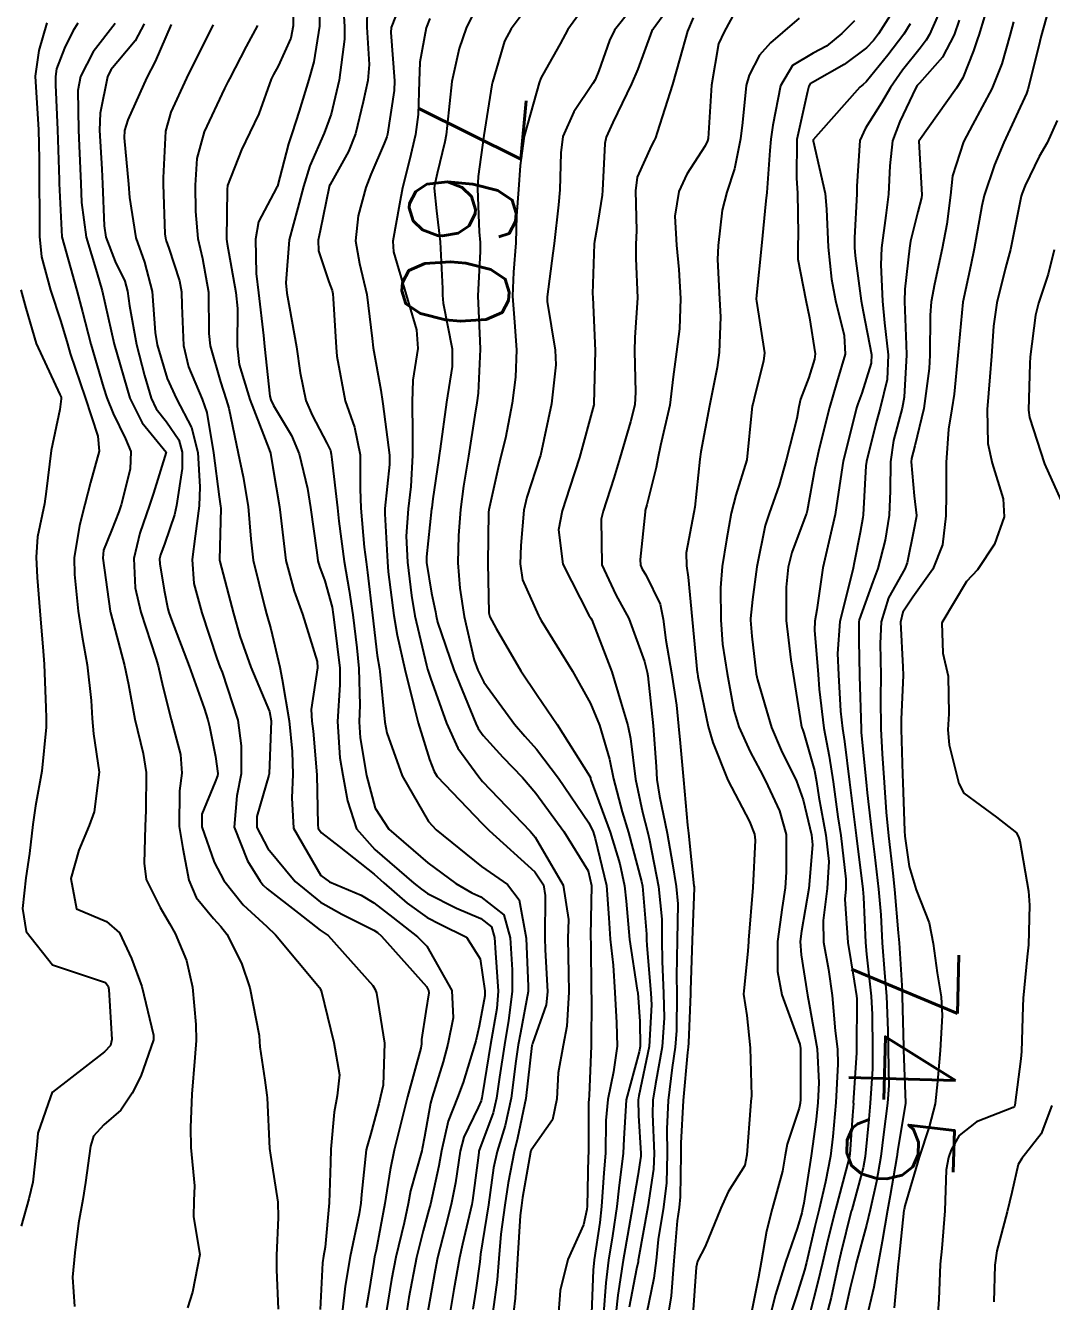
# Model space of a CAD drawing. Header units: metres. Extents: x 318500 to 325275, y 7408834 to 7428799.
# Drawn here: x 323668.31 to 323706.69, y 7420308.14 to 7420355.88 of the extents above; entities that cross this region are included whole.
import ezdxf
from ezdxf.enums import TextEntityAlignment as Align

# ---------------------------------------------------------------- set-up
doc = ezdxf.new("R2010")
doc.units = ezdxf.units.M
doc.header["$MEASUREMENT"] = 0
for name, color, linetype in [('Cotas', 45, 'Continuous'), ('Curvas de Nivel 1m', 11, 'Continuous'), ('Curvas de Nivel 5m', 15, 'Continuous'), ('Vias Primárias', 230, 'Continuous')]:
    doc.layers.add(name, color=color, linetype=linetype)
doc.styles.add('Style-STANDARD', font='STANDARD.shx')

msp = doc.modelspace()

# ---------------------------------------------------------------- linework, layer by layer
at = {"layer": 'Curvas de Nivel 1m', "flags": 128}
for points, elevation in [([(323678.303, 7420357.362), (323678.316, 7420355.862), (323678.233, 7420355.403), (323677.757, 7420354.362), (323677.579, 7420354.046), (323677.5, 7420353.872), (323677.038, 7420352.576), (323676.701, 7420351.88), (323676.384, 7420351.22), (323675.869, 7420349.888), (323675.847, 7420349.739), (323675.831, 7420347.888), (323675.847, 7420347.709), (323676.18, 7420345.885), (323676.238, 7420345.287), (323676.224, 7420343.884), (323676.303, 7420343.189), (323676.7, 7420341.879), (323677.424, 7420340.019), (323677.472, 7420339.871), (323677.562, 7420339.342), (323677.803, 7420337.866), (323677.842, 7420337.559), (323678.04, 7420335.862), (323678.355, 7420334.714), (323678.666, 7420333.852), (323679.221, 7420332.087), (323679.232, 7420331.843), (323678.992, 7420330.291), (323679.013, 7420329.846), (323679.062, 7420329.481), (323679.208, 7420327.843), (323679.243, 7420325.982), (323679.26, 7420325.841), (323679.377, 7420325.671), (323680.043, 7420325.157), (323681.355, 7420324.121), (323681.715, 7420323.806), (323682.59, 7420323.045), (323683.337, 7420322.508), (323683.82, 7420322.26), (323684.798, 7420321.765), (323685.318, 7420320.959), (323685.491, 7420319.757), (323685.485, 7420319.569), (323685.28, 7420318.445), (323685.147, 7420317.886), (323685.112, 7420317.762), (323684.683, 7420316.338), (323684.463, 7420315.768), (323684.12, 7420314.888), (323683.866, 7420313.774), (323683.77, 7420313.216), (323683.453, 7420311.777), (323683.399, 7420311.567), (323683.18, 7420310.786), (323682.934, 7420309.784), (323682.65, 7420308.285), (323682.576, 7420307.788)], 766), ([(323680.141, 7420357.499), (323680.234, 7420355.833), (323680.24, 7420355.366), (323680.043, 7420353.836), (323679.737, 7420352.56), (323679.476, 7420351.844), (323678.94, 7420350.623), (323678.707, 7420349.855), (323678.495, 7420349.05), (323678.175, 7420347.862), (323678.041, 7420346.252), (323678.083, 7420345.864), (323678.188, 7420345.316), (323678.444, 7420343.858), (323678.576, 7420342.885), (323678.798, 7420341.852), (323679.034, 7420341.298), (323679.574, 7420340.25), (323679.711, 7420339.978), (323679.74, 7420339.837), (323679.76, 7420339.644), (323679.974, 7420337.833), (323680.029, 7420337.336), (323680.227, 7420335.829), (323680.418, 7420334.745), (323680.553, 7420333.824), (323680.703, 7420332.59), (323680.78, 7420331.82), (323680.811, 7420330.448), (323680.793, 7420329.82), (323680.83, 7420329.225), (323681.063, 7420327.815), (323681.392, 7420326.596), (323681.897, 7420325.805), (323683.361, 7420324.546), (323684.399, 7420323.774), (323685.009, 7420323.426), (323685.345, 7420323.275), (323686.203, 7420322.611), (323686.443, 7420321.743), (323686.511, 7420320.543), (323686.517, 7420319.742), (323686.379, 7420318.648), (323686.222, 7420317.746), (323686.037, 7420316.527), (323685.929, 7420315.75), (323685.795, 7420315.198), (323685.27, 7420313.759), (323685.261, 7420313.718), (323685.213, 7420313.324), (323685.032, 7420311.922), (323685.005, 7420311.762), (323684.656, 7420310.284), (323684.544, 7420309.766), (323684.333, 7420308.588), (323684.189, 7420307.77)], 764), ([(323682.491, 7420357.111), (323681.983, 7420355.808), (323681.967, 7420355.619), (323682.11, 7420353.806), (323682.102, 7420353.451), (323681.847, 7420351.809), (323681.822, 7420351.716), (323681.725, 7420351.46), (323681.228, 7420350.297), (323681.042, 7420349.82), (323680.749, 7420348.759), (323680.656, 7420347.825), (323680.806, 7420346.967), (323681.081, 7420345.819), (323681.27, 7420344.171), (323681.309, 7420343.815), (323681.596, 7420342.232), (323681.661, 7420341.809), (323681.674, 7420341.724), (323681.921, 7420339.806), (323681.92, 7420339.451), (323681.75, 7420337.808), (323681.743, 7420337.602), (323681.845, 7420335.807), (323681.877, 7420335.435), (323682.083, 7420333.804), (323682.208, 7420333.074), (323682.494, 7420331.8), (323682.846, 7420330.389), (323683, 7420329.794), (323683.416, 7420328.422), (323683.591, 7420327.966), (323683.71, 7420327.786), (323685.384, 7420326.016), (323685.65, 7420325.756), (323687.357, 7420324.209), (323687.678, 7420323.727), (323687.75, 7420323.322), (323687.729, 7420321.726), (323687.743, 7420321.307), (323687.836, 7420319.725), (323687.785, 7420319.233), (323687.271, 7420317.789), (323687.255, 7420317.745), (323687.25, 7420317.71), (323687.021, 7420315.733), (323686.717, 7420314.249), (323686.588, 7420313.739), (323686.365, 7420312.581), (323686.239, 7420311.744), (323686.092, 7420310.659), (323686.009, 7420309.747), (323685.953, 7420308.953), (323685.793, 7420307.75)], 762), ([(323692.601, 7420356.865), (323691.781, 7420355.743), (323691.749, 7420355.712), (323691.731, 7420355.681), (323691.208, 7420354.238), (323690.982, 7420353.692), (323690.278, 7420352.245), (323690.03, 7420351.705), (323689.974, 7420351.458), (323689.893, 7420349.707), (323689.877, 7420349.528), (323689.679, 7420348.281), (323689.591, 7420347.791), (323689.583, 7420347.711), (323689.523, 7420345.839), (323689.524, 7420345.711), (323689.62, 7420343.71), (323689.573, 7420341.727), (323689.576, 7420341.71), (323689.567, 7420341.687), (323689.032, 7420339.715), (323688.665, 7420338.607), (323688.384, 7420337.722), (323688.244, 7420337.008), (323688.407, 7420335.721), (323689.382, 7420333.82), (323689.453, 7420333.71), (323689.489, 7420333.636), (323690.237, 7420331.698), (323690.573, 7420330.563), (323690.837, 7420329.689), (323690.94, 7420329.202), (323691.122, 7420327.684), (323691.391, 7420326.443), (323691.59, 7420325.677), (323691.653, 7420325.398), (323691.984, 7420323.67), (323692.112, 7420322.442), (323692.111, 7420321.668), (323692.118, 7420320.868), (323692.178, 7420319.667), (323692.199, 7420318.754), (323692.123, 7420317.667), (323691.869, 7420316.283), (323691.772, 7420315.672), (323691.764, 7420315.151), (323691.818, 7420313.671), (323691.796, 7420313.087), (323691.59, 7420311.674), (323691.239, 7420309.747), (323691.23, 7420309.679), (323691.223, 7420309.625), (323691.165, 7420309.359), (323690.894, 7420307.932)], 756), ([(323702.634, 7420356.701), (323702.125, 7420355.545), (323701.996, 7420355.327), (323701.772, 7420355.034), (323701.114, 7420354.202), (323700.666, 7420353.561), (323700.324, 7420352.985), (323699.735, 7420352.031), (323699.516, 7420351.573), (323699.407, 7420349.872), (323699.402, 7420349.574), (323699.314, 7420347.937), (323699.317, 7420347.575), (323699.348, 7420347.256), (323699.571, 7420345.571), (323699.644, 7420345.177), (323699.951, 7420343.567), (323699.94, 7420343.242), (323699.598, 7420342.125), (323699.445, 7420341.719), (323699.399, 7420341.573), (323699.329, 7420341.316), (323698.899, 7420339.58), (323698.716, 7420338.419), (323698.591, 7420337.584), (323698.39, 7420336.724), (323698.128, 7420335.591), (323697.911, 7420334.01), (323697.84, 7420333.595), (323697.825, 7420333.255), (323697.959, 7420331.593), (323697.999, 7420331.044), (323698.172, 7420329.589), (323698.368, 7420328.535), (323698.514, 7420327.583), (323698.697, 7420326.273), (323698.802, 7420325.579), (323698.996, 7420323.935), (323698.99, 7420323.575), (323698.958, 7420323.188), (323699.063, 7420321.574), (323699.308, 7420320.125), (323699.395, 7420319.569), (323699.402, 7420319.466), (323699.396, 7420317.569), (323699.391, 7420317.447), (323699.274, 7420315.57), (323699.275, 7420315.544), (323699.243, 7420315.099), (323699.141, 7420313.651), (323699.135, 7420313.571), (323699.109, 7420313.462), (323698.61, 7420311.579), (323698.321, 7420310.445), (323698.126, 7420309.586), (323697.94, 7420308.806), (323697.616, 7420307.593)], 749), ([(323704.389, 7420356.923), (323703.97, 7420355.517), (323703.92, 7420355.376), (323703.771, 7420354.929), (323703.365, 7420353.916), (323703.137, 7420353.529), (323701.73, 7420351.55), (323701.834, 7420349.548), (323701.82, 7420349.426), (323701.69, 7420348.908), (323701.419, 7420347.807), (323701.37, 7420347.553), (323701.195, 7420346.014), (323701.183, 7420345.555), (323701.252, 7420343.927), (323701.261, 7420343.554), (323701.174, 7420341.976), (323701.097, 7420341.555), (323700.783, 7420340.353), (323700.661, 7420339.559), (323700.647, 7420338.466), (323700.609, 7420337.559), (323700.464, 7420336.622), (323700.193, 7420335.563), (323700.007, 7420335.063), (323699.491, 7420333.639), (323699.477, 7420333.57), (323699.479, 7420332.862), (323699.5, 7420331.57), (323699.5, 7420331.529), (323699.565, 7420329.569), (323699.572, 7420329.426), (323699.758, 7420327.567), (323699.798, 7420327.172), (323699.982, 7420325.564), (323700.067, 7420324.866), (323700.215, 7420323.561), (323700.3, 7420322.6), (323700.356, 7420321.56), (323700.44, 7420320.431), (323700.514, 7420319.558), (323700.561, 7420318.283), (323700.574, 7420317.557), (323700.597, 7420316.216), (323700.557, 7420315.557), (323700.404, 7420314.386), (323700.304, 7420313.559), (323700.142, 7420312.629), (323699.904, 7420311.563), (323699.767, 7420310.989), (323699.386, 7420309.568), (323699.342, 7420309.394), (323699.156, 7420308.651), (323698.958, 7420307.758)], 747), ([(323681.086, 7420356.526), (323681.07, 7420355.821), (323681.161, 7420354.417), (323681.11, 7420353.82), (323680.94, 7420353.02), (323680.649, 7420351.826), (323680.391, 7420351.159), (323679.701, 7420349.927), (323679.671, 7420349.87), (323679.663, 7420349.841), (323679.331, 7420348.19), (323679.257, 7420347.846), (323679.262, 7420347.442), (323679.654, 7420346.285), (323679.773, 7420345.959), (323679.801, 7420345.838), (323679.821, 7420345.664), (323679.922, 7420343.835), (323679.949, 7420343.501), (323680.263, 7420341.83), (323680.609, 7420340.853), (323680.821, 7420339.821), (323680.823, 7420338.548), (323680.852, 7420337.82), (323680.975, 7420336.361), (323681.045, 7420335.817), (323681.101, 7420335.412), (323681.285, 7420333.813), (323681.467, 7420332.302), (323681.549, 7420331.809), (323681.563, 7420331.704), (323681.752, 7420329.807), (323681.824, 7420329.408), (323682.393, 7420327.8), (323683.385, 7420326.092), (323683.666, 7420325.786), (323685.36, 7420324.416), (323686.334, 7420323.745), (323686.775, 7420323.169), (323687.038, 7420321.734), (323687.113, 7420319.922), (323687.105, 7420319.733), (323686.82, 7420318.193), (323686.736, 7420317.738), (323686.654, 7420317.13), (323686.473, 7420315.742), (323686.25, 7420314.729), (323685.946, 7420313.749), (323685.817, 7420313.145), (323685.622, 7420311.754), (323685.328, 7420309.914), (323685.31, 7420309.758), (323685.299, 7420309.627), (323685.152, 7420308.561), (323685.046, 7420307.856)], 763), ([(323687.036, 7420356.496), (323686.473, 7420355.75), (323686.23, 7420355.296), (323685.77, 7420353.76), (323685.749, 7420353.656), (323685.455, 7420351.764), (323685.243, 7420350.23), (323685.211, 7420349.767), (323685.283, 7420348.159), (323685.32, 7420347.765), (323685.321, 7420347.419), (323685.233, 7420345.766), (323685.304, 7420344.085), (323685.321, 7420343.764), (323685.235, 7420342.126), (323685.191, 7420341.766), (323685.121, 7420341.303), (323684.875, 7420339.77), (323684.686, 7420338.64), (323684.583, 7420337.774), (323684.503, 7420336.798), (323684.482, 7420335.775), (323684.558, 7420334.831), (323684.716, 7420333.772), (323685.096, 7420332.135), (323685.223, 7420331.764), (323685.453, 7420331.312), (323686.6, 7420329.742), (323686.984, 7420329.295), (323687.421, 7420328.798), (323688.244, 7420327.722), (323689.385, 7420326.045), (323689.541, 7420325.708), (323689.619, 7420325.464), (323690.035, 7420323.7), (323690.126, 7420322.487), (323690.172, 7420321.697), (323690.285, 7420320.726), (323690.358, 7420319.694), (323690.417, 7420318.559), (323690.435, 7420317.693), (323690.303, 7420316.733), (323690.085, 7420315.692), (323690.016, 7420314.915), (323689.998, 7420313.692), (323689.945, 7420312.956), (323689.857, 7420311.693), (323689.79, 7420311.088), (323689.583, 7420309.696), (323689.546, 7420309.314), (323689.482, 7420307.697)], 759), ([(323689.091, 7420356.417), (323688.593, 7420355.722), (323688.309, 7420355.187), (323687.757, 7420354.218), (323687.584, 7420353.901), (323687.524, 7420353.733), (323687.432, 7420353.42), (323686.958, 7420351.742), (323686.815, 7420350.642), (323686.744, 7420349.744), (323686.674, 7420348.756), (323686.643, 7420347.745), (323686.56, 7420346.648), (323686.523, 7420345.747), (323686.599, 7420344.782), (323686.675, 7420343.744), (323686.634, 7420342.716), (323686.518, 7420341.746), (323686.264, 7420340.437), (323686.093, 7420339.752), (323685.985, 7420339.332), (323685.635, 7420337.759), (323685.626, 7420337.672), (323685.605, 7420335.759), (323685.641, 7420333.907), (323685.676, 7420333.757), (323685.919, 7420333.318), (323686.839, 7420331.739), (323687.446, 7420330.82), (323688.195, 7420329.722), (323689.411, 7420327.804), (323689.437, 7420327.737), (323689.445, 7420327.709), (323689.458, 7420327.661), (323690.175, 7420325.698), (323690.539, 7420324.516), (323690.717, 7420323.689), (323690.777, 7420323.121), (323690.906, 7420321.686), (323691.192, 7420319.791), (323691.207, 7420319.681), (323691.284, 7420318.615), (323691.303, 7420317.68), (323691.268, 7420317.482), (323690.773, 7420315.685), (323690.685, 7420314.228), (323690.667, 7420313.686), (323690.503, 7420312.384), (323690.422, 7420311.688), (323690.269, 7420310.6), (323690.12, 7420309.69), (323690.012, 7420308.837), (323689.931, 7420307.692)], 758), ([(323690.978, 7420356.506), (323690.344, 7420355.702), (323690.159, 7420355.32), (323689.757, 7420354.181), (323689.616, 7420353.847), (323689.534, 7420353.712), (323688.814, 7420352.644), (323688.411, 7420351.723), (323688.328, 7420351.117), (323688.301, 7420349.724), (323688.25, 7420349.166), (323688.077, 7420347.726), (323688.034, 7420347.358), (323687.818, 7420345.728), (323687.824, 7420345.552), (323688.125, 7420343.725), (323688.149, 7420343.188), (323687.978, 7420341.726), (323687.571, 7420339.784), (323687.552, 7420339.73), (323687.057, 7420338.227), (323686.954, 7420337.739), (323686.834, 7420336.427), (323686.811, 7420335.74), (323686.902, 7420335.137), (323687.491, 7420333.799), (323687.531, 7420333.73), (323687.598, 7420333.619), (323688.771, 7420331.717), (323689.442, 7420330.509), (323689.773, 7420329.705), (323690.15, 7420328.431), (323690.302, 7420327.697), (323690.628, 7420326.455), (323690.865, 7420325.688), (323691.353, 7420323.85), (323691.382, 7420323.68), (323691.537, 7420321.882), (323691.541, 7420321.677), (323691.548, 7420321.456), (323691.704, 7420319.674), (323691.727, 7420319.24), (323691.639, 7420317.674), (323691.252, 7420315.834), (323691.224, 7420315.68), (323691.241, 7420315.101), (323691.327, 7420313.678), (323691.323, 7420313.574), (323691.207, 7420312.843), (323691.04, 7420311.834), (323691.014, 7420311.682), (323690.745, 7420310.114), (323690.669, 7420309.685), (323690.462, 7420308.375), (323690.393, 7420307.687)], 757), ([(323694.914, 7420356.518), (323694.437, 7420355.643), (323694.23, 7420355.188), (323693.971, 7420353.648), (323693.952, 7420353.444), (323693.839, 7420351.649), (323693.818, 7420351.56), (323693.726, 7420351.379), (323693.048, 7420350.321), (323692.744, 7420349.664), (323692.603, 7420348.749), (323692.657, 7420347.665), (323692.748, 7420346.75), (323692.805, 7420345.663), (323692.766, 7420344.53), (323692.655, 7420343.664), (323692.54, 7420342.732), (323692.407, 7420341.668), (323692.066, 7420340.164), (323691.958, 7420339.674), (323691.896, 7420339.344), (323691.544, 7420337.947), (323691.492, 7420337.729), (323691.481, 7420337.681), (323691.3, 7420335.897), (323691.311, 7420335.683), (323691.37, 7420335.543), (323691.506, 7420335.326), (323692.046, 7420334.222), (323692.157, 7420333.67), (323692.262, 7420332.884), (323692.475, 7420331.665), (323692.658, 7420330.446), (323692.736, 7420329.66), (323692.796, 7420329.032), (323692.918, 7420327.657), (323693.076, 7420325.964), (323693.108, 7420325.654), (323693.313, 7420323.689), (323693.317, 7420323.65), (323693.32, 7420323.621), (323693.249, 7420321.651), (323693.184, 7420319.77), (323693.177, 7420319.652), (323693.112, 7420317.813), (323693.099, 7420317.653), (323693.072, 7420317.457), (323692.907, 7420315.655), (323692.825, 7420314.057), (323692.823, 7420313.656), (323692.796, 7420312.056), (323692.755, 7420311.657), (323692.682, 7420311.154), (323692.564, 7420309.659), (323692.462, 7420308.349), (323692.35, 7420307.662)], 754), ([(323700.828, 7420356.527), (323700.211, 7420355.566), (323700.027, 7420355.317), (323699.772, 7420355.038), (323698.932, 7420354.413), (323697.752, 7420353.75), (323697.663, 7420353.69), (323697.614, 7420353.602), (323697.556, 7420353.411), (323697.158, 7420351.609), (323697.148, 7420350.169), (323697.188, 7420349.608), (323697.212, 7420348.072), (323697.192, 7420347.607), (323697.196, 7420347.138), (323697.493, 7420345.602), (323697.64, 7420344.941), (323697.843, 7420343.597), (323697.821, 7420343.393), (323697.607, 7420342.709), (323697.302, 7420341.897), (323697.232, 7420341.605), (323697.157, 7420341.178), (323696.767, 7420339.612), (323696.497, 7420338.674), (323696.122, 7420337.621), (323695.979, 7420337.177), (323695.664, 7420335.628), (323695.498, 7420334.398), (323695.424, 7420333.697), (323695.424, 7420333.631), (323695.481, 7420333.034), (323695.641, 7420331.627), (323695.687, 7420331.396), (323696.211, 7420329.618), (323696.576, 7420328.767), (323697.152, 7420327.604), (323697.4, 7420326.913), (323697.709, 7420325.595), (323697.747, 7420325.222), (323697.612, 7420323.596), (323697.334, 7420321.992), (323697.281, 7420321.601), (323697.323, 7420321.107), (323697.561, 7420319.596), (323697.622, 7420319.268), (323697.922, 7420317.59), (323697.988, 7420316.32), (323697.952, 7420315.589), (323697.888, 7420314.943), (323697.701, 7420313.593), (323697.428, 7420311.822), (323697.378, 7420311.597), (323697.343, 7420311.452), (323697.19, 7420310.909), (323696.846, 7420309.93), (323696.742, 7420309.604), (323696.362, 7420308.397), (323696.161, 7420307.61)], 751), ([(323669.1, 7420355.98), (323668.808, 7420354.94), (323668.667, 7420353.986), (323668.727, 7420352.973), (323668.798, 7420351.984), (323668.818, 7420350.878), (323668.823, 7420349.983), (323668.834, 7420348.832), (323668.833, 7420347.983), (323668.904, 7420347.223), (323669.247, 7420345.976), (323669.632, 7420344.803), (323669.876, 7420343.967), (323669.981, 7420343.6), (323670.533, 7420341.961), (323671.015, 7420340.516), (323671.06, 7420339.955), (323670.734, 7420338.777), (323670.532, 7420337.96), (323670.322, 7420337.168), (323670.129, 7420335.964), (323670.134, 7420335.334), (323670.271, 7420333.962), (323670.431, 7420333.001), (323670.61, 7420331.953), (323670.763, 7420330.628), (323670.802, 7420329.949), (323670.856, 7420329.38), (323671.061, 7420327.945), (323670.881, 7420326.454), (323670.692, 7420325.95), (323670.3, 7420325.022), (323670.003, 7420323.96), (323670.21, 7420322.828), (323671.334, 7420322.355), (323671.82, 7420321.935), (323672.272, 7420320.974), (323672.654, 7420319.926), (323673.096, 7420318.099), (323673.089, 7420317.922), (323672.62, 7420316.563), (323672.293, 7420315.93), (323671.873, 7420315.301), (323671.232, 7420314.743), (323670.852, 7420314.32), (323670.734, 7420313.947), (323670.557, 7420312.592), (323670.452, 7420311.951), (323670.294, 7420311.066), (323670.148, 7420309.955), (323670.06, 7420309.052), (323670.139, 7420307.955)], 773), ([(323670.26, 7420355.965), (323670.075, 7420355.668), (323669.766, 7420355.034), (323669.47, 7420354.259), (323669.425, 7420353.975), (323669.432, 7420353.66), (323669.508, 7420351.973), (323669.57, 7420350.104), (323669.572, 7420349.972), (323669.67, 7420347.97), (323670.231, 7420345.964), (323670.436, 7420345.164), (323670.755, 7420343.959), (323671.22, 7420342.33), (323671.348, 7420341.952), (323671.584, 7420341.359), (323672.049, 7420340.418), (323672.249, 7420339.94), (323672.222, 7420339.278), (323671.886, 7420337.945), (323671.803, 7420337.679), (323671.526, 7420336.986), (323671.225, 7420336.242), (323671.194, 7420335.953), (323671.477, 7420333.963), (323671.489, 7420333.91), (323672.01, 7420331.934), (323672.157, 7420331.225), (323672.394, 7420329.93), (323672.703, 7420328.642), (323672.817, 7420327.926), (323672.808, 7420326.506), (323672.785, 7420325.926), (323672.746, 7420324.539), (323672.822, 7420323.925), (323673.34, 7420322.876), (323673.698, 7420322.279), (323673.902, 7420321.911), (323674.327, 7420320.893), (323674.55, 7420319.901), (323674.68, 7420318.498), (323674.685, 7420317.899), (323674.636, 7420317.272), (323674.533, 7420315.901), (323674.484, 7420314.649), (323674.495, 7420313.901), (323674.631, 7420312.466), (323674.609, 7420311.899), (323674.585, 7420311.3), (323674.823, 7420309.895), (323674.555, 7420308.493), (323674.364, 7420307.902)], 772), ([(323671.659, 7420355.951), (323670.832, 7420354.891), (323670.362, 7420353.964), (323670.268, 7420353.442), (323670.285, 7420351.964), (323670.311, 7420351.374), (323670.374, 7420349.963), (323670.402, 7420349.25), (323670.582, 7420347.961), (323670.971, 7420346.642), (323671.179, 7420345.955), (323671.62, 7420343.95), (323672.214, 7420341.941), (323672.665, 7420341.018), (323673.57, 7420339.92), (323673.09, 7420338.383), (323672.949, 7420337.929), (323672.579, 7420336.879), (323672.362, 7420335.937), (323672.406, 7420334.844), (323672.617, 7420333.933), (323673.181, 7420332.207), (323673.268, 7420331.922), (323673.448, 7420331.153), (323673.76, 7420329.915), (323674.107, 7420328.6), (323674.155, 7420327.909), (323674.065, 7420327.245), (323674.057, 7420325.91), (323674.192, 7420325.083), (323674.415, 7420323.904), (323674.695, 7420323.252), (323675.336, 7420322.466), (323675.615, 7420322.168), (323675.835, 7420321.882), (323676.391, 7420320.797), (323676.696, 7420319.869), (323677.043, 7420318.094), (323677.063, 7420317.863), (323677.07, 7420317.665), (323677.256, 7420316.414), (323677.337, 7420315.859), (323677.349, 7420315.758), (323677.434, 7420313.858), (323677.466, 7420313.608), (323677.749, 7420311.854), (323677.756, 7420311.282), (323677.692, 7420309.855), (323677.69, 7420309.326), (323677.756, 7420307.854)], 771), ([(323673.751, 7420355.92), (323673.157, 7420354.531), (323672.845, 7420353.934), (323672.131, 7420352.342), (323672.01, 7420351.946), (323671.993, 7420351.679), (323672.161, 7420349.943), (323672.197, 7420349.437), (323672.432, 7420347.939), (323672.756, 7420347.028), (323673.048, 7420345.929), (323673.161, 7420344.393), (323673.237, 7420343.926), (323673.601, 7420342.665), (323673.952, 7420341.915), (323674.516, 7420340.843), (323674.754, 7420339.902), (323674.831, 7420338.621), (323674.804, 7420337.901), (323674.656, 7420336.77), (323674.542, 7420335.905), (323674.601, 7420335.003), (323674.898, 7420333.899), (323675.465, 7420332.201), (323675.578, 7420331.889), (323675.661, 7420331.684), (323676.245, 7420329.882), (323676.369, 7420328.932), (323676.369, 7420327.88), (323676.217, 7420327.058), (323676.109, 7420325.879), (323676.61, 7420324.623), (323677.083, 7420323.864), (323677.201, 7420323.714), (323677.347, 7420323.579), (323678.515, 7420322.671), (323679.332, 7420322.028), (323679.446, 7420321.954), (323679.63, 7420321.836), (323681.302, 7420319.958), (323681.393, 7420319.809), (323681.435, 7420319.671), (323681.73, 7420317.803), (323681.68, 7420316.23), (323681.592, 7420315.805), (323681.52, 7420315.531), (323681.229, 7420314.423), (323681.083, 7420313.951), (323681.056, 7420313.812), (323680.871, 7420312.138), (323680.847, 7420311.815), (323680.794, 7420311.424), (323680.448, 7420309.821), (323680.259, 7420308.718), (323680.166, 7420307.825)], 769), ([(323675.331, 7420355.897), (323674.804, 7420354.865), (323674.326, 7420353.911), (323673.737, 7420352.634), (323673.544, 7420351.923), (323673.452, 7420350.176), (323673.458, 7420349.924), (323673.514, 7420348.081), (323673.538, 7420347.922), (323673.57, 7420347.822), (323673.666, 7420347.546), (323674.063, 7420346.323), (323674.144, 7420345.913), (323674.155, 7420345.4), (323674.218, 7420343.911), (323674.406, 7420343.11), (323674.921, 7420341.9), (323675.089, 7420341.401), (323675.344, 7420339.893), (323675.545, 7420338.243), (323675.6, 7420337.889), (323675.608, 7420337.82), (323675.569, 7420335.889), (323675.578, 7420335.821), (323676.086, 7420333.884), (323676.325, 7420333.034), (323676.736, 7420331.877), (323677.435, 7420330.213), (323677.497, 7420329.869), (323677.419, 7420327.879), (323677.409, 7420327.827), (323676.965, 7420326.287), (323676.964, 7420325.866), (323677.368, 7420325.085), (323678.4, 7420323.85), (323679.342, 7420323.074), (323680.144, 7420322.633), (323681.332, 7420322.037), (323681.468, 7420321.945), (323681.622, 7420321.806), (323683.302, 7420319.924), (323683.387, 7420319.779), (323683.396, 7420319.681), (323683.288, 7420318.982), (323683.117, 7420317.938), (323683.117, 7420317.782), (323683.096, 7420317.611), (323682.598, 7420315.79), (323682.326, 7420314.701), (323682.102, 7420313.797), (323681.944, 7420313.064), (323681.743, 7420311.802), (323681.423, 7420310.056), (323681.366, 7420309.807), (323681.334, 7420309.641), (323681.15, 7420308.474), (323681.056, 7420307.896)], 768), ([(323676.981, 7420355.878), (323676.56, 7420355.091), (323675.934, 7420353.888), (323675.873, 7420353.764), (323675.746, 7420353.522), (323674.99, 7420351.901), (323674.717, 7420350.903), (323674.659, 7420349.906), (323674.668, 7420348.922), (323674.757, 7420347.904), (323674.922, 7420347.161), (323675.155, 7420345.897), (323675.166, 7420344.358), (323675.213, 7420343.896), (323675.6, 7420342.552), (323675.817, 7420341.888), (323675.915, 7420341.559), (323676.268, 7420339.883), (323676.448, 7420338.989), (323676.638, 7420337.879), (323676.736, 7420336.664), (323676.82, 7420335.877), (323677.265, 7420334.1), (323677.328, 7420333.872), (323677.481, 7420333.302), (323677.815, 7420331.865), (323677.902, 7420331.415), (323678.175, 7420329.859), (323678.277, 7420328.716), (323678.312, 7420327.856), (323678.267, 7420326.987), (323678.334, 7420325.85), (323679.354, 7420324.077), (323679.677, 7420323.835), (323680.865, 7420323.337), (323681.342, 7420323.055), (323682.042, 7420322.508), (323682.974, 7420321.785), (323683.325, 7420321.436), (323684.26, 7420319.77), (323684.308, 7420318.746), (323684.102, 7420317.772), (323683.936, 7420317.1), (323683.517, 7420315.777), (323683.462, 7420315.563), (323683.228, 7420314.293), (323683.147, 7420313.855), (323683.127, 7420313.781), (323682.711, 7420312.274), (323682.616, 7420311.789), (323682.468, 7420311.076), (323682.158, 7420309.795), (323681.993, 7420308.962), (323681.816, 7420307.8)], 767), ([(323683.435, 7420356.143), (323683.296, 7420355.795), (323683.054, 7420354.504), (323683.028, 7420353.797), (323682.993, 7420352.542), (323682.9, 7420351.798), (323682.672, 7420350.845), (323682.404, 7420349.803), (323682.298, 7420349.197), (323682.042, 7420347.806), (323682.067, 7420347.405), (323682.544, 7420345.801), (323682.934, 7420344.493), (323682.978, 7420343.796), (323682.797, 7420342.603), (323682.766, 7420341.798), (323682.786, 7420340.59), (323682.786, 7420339.798), (323682.715, 7420338.636), (323682.62, 7420337.799), (323682.551, 7420336.773), (323682.593, 7420335.799), (323682.747, 7420334.548), (323682.875, 7420333.796), (323683.309, 7420331.945), (323683.35, 7420331.791), (323683.455, 7420331.458), (323684.056, 7420329.781), (323684.483, 7420328.836), (323685.261, 7420327.762), (323685.408, 7420327.597), (323687.185, 7420325.733), (323687.377, 7420325.505), (323688.425, 7420323.719), (323688.62, 7420322.434), (323688.597, 7420321.717), (323688.613, 7420320.414), (323688.633, 7420319.717), (323688.562, 7420318.436), (323688.424, 7420317.718), (323688.235, 7420316.696), (323688.183, 7420315.716), (323688.023, 7420314.933), (323687.221, 7420313.805), (323687.199, 7420313.752), (323687.195, 7420313.73), (323686.902, 7420312.027), (323686.858, 7420311.735), (323686.813, 7420311.362), (323686.71, 7420309.737), (323686.626, 7420308.26), (323686.566, 7420307.739)], 761), ([(323697.242, 7420356.155), (323696.629, 7420355.617), (323696.172, 7420355.226), (323695.767, 7420354.764), (323695.374, 7420354.016), (323695.269, 7420353.635), (323695.125, 7420352.247), (323695.059, 7420351.637), (323694.833, 7420350.519), (323694.537, 7420349.642), (323694.368, 7420348.965), (323694.213, 7420347.645), (323694.189, 7420347.12), (323694.265, 7420345.644), (323694.302, 7420344.981), (323694.259, 7420343.644), (323694.176, 7420343.08), (323693.895, 7420341.647), (323693.573, 7420339.929), (323693.532, 7420339.651), (323693.339, 7420337.857), (323693.307, 7420337.653), (323693.023, 7420336.151), (323693.031, 7420335.657), (323693.092, 7420335.243), (323693.24, 7420333.654), (323693.437, 7420331.674), (323693.442, 7420331.65), (323693.458, 7420331.522), (323693.844, 7420329.646), (323694.019, 7420329.049), (323694.579, 7420327.638), (323695.387, 7420326.101), (323695.581, 7420325.627), (323695.605, 7420325.398), (323695.519, 7420323.627), (323695.354, 7420321.654), (323695.351, 7420321.63), (323695.351, 7420321.608), (323695.324, 7420321.247), (323695.173, 7420319.76), (323695.171, 7420319.631), (323695.288, 7420318.843), (323695.415, 7420317.628), (323695.463, 7420315.838), (323695.444, 7420315.627), (323695.423, 7420315.452), (323695.29, 7420313.629), (323695.214, 7420313.223), (323694.587, 7420312.242), (323694.321, 7420311.633), (323693.726, 7420310.193), (323693.447, 7420309.646), (323693.389, 7420309.424), (323693.276, 7420307.648)], 753), ([(323699.318, 7420356.046), (323698.846, 7420355.584), (323698.265, 7420355.1), (323697.769, 7420354.845), (323696.993, 7420354.38), (323696.554, 7420353.618), (323696.258, 7420352.145), (323696.184, 7420351.623), (323696.148, 7420351.199), (323696.035, 7420349.625), (323696.005, 7420349.315), (323695.835, 7420347.628), (323695.652, 7420345.786), (323695.638, 7420345.642), (323695.649, 7420345.558), (323695.95, 7420343.625), (323695.919, 7420343.322), (323695.597, 7420342.082), (323695.51, 7420341.712), (323695.494, 7420341.631), (323695.482, 7420341.524), (323695.289, 7420339.633), (323694.884, 7420338.303), (323694.707, 7420337.638), (323694.527, 7420336.638), (323694.371, 7420335.641), (323694.304, 7420334.84), (323694.315, 7420333.642), (323694.385, 7420332.732), (323694.549, 7420331.639), (323694.81, 7420330.266), (323694.994, 7420329.634), (323695.421, 7420328.704), (323695.791, 7420328.001), (323695.984, 7420327.621), (323696.512, 7420326.495), (323696.76, 7420325.609), (323696.766, 7420324.201), (323696.723, 7420323.609), (323696.612, 7420322.881), (323696.436, 7420321.613), (323696.437, 7420320.49), (323696.594, 7420319.611), (323697.273, 7420317.769), (323697.299, 7420317.6), (323697.292, 7420315.641), (323697.29, 7420315.599), (323697.286, 7420315.563), (323697.247, 7420315.371), (323696.805, 7420314.028), (323696.722, 7420313.607), (323696.623, 7420313.018), (323696.236, 7420311.61), (323696.023, 7420310.77), (323695.826, 7420309.613), (323695.724, 7420309.052), (323695.446, 7420307.617)], 752), ([(323703.234, 7420356.083), (323703.052, 7420355.531), (323702.616, 7420354.688), (323701.753, 7420353.726), (323701.667, 7420353.635), (323701.617, 7420353.551), (323701.011, 7420352.284), (323700.742, 7420351.56), (323700.645, 7420350.632), (323700.595, 7420349.561), (323700.486, 7420348.764), (323700.325, 7420347.563), (323700.301, 7420346.926), (323700.36, 7420345.563), (323700.443, 7420344.757), (323700.574, 7420343.56), (323700.535, 7420342.632), (323700.275, 7420341.563), (323700.123, 7420341.027), (323699.761, 7420339.568), (323699.736, 7420339.4), (323699.642, 7420337.569), (323699.632, 7420337.475), (323699.53, 7420336.905), (323699.309, 7420335.777), (323699.27, 7420335.574), (323699.191, 7420335.259), (323698.765, 7420333.581), (323698.676, 7420332.378), (323698.72, 7420331.581), (323698.79, 7420330.23), (323698.863, 7420329.579), (323698.938, 7420329.09), (323699.135, 7420327.574), (323699.38, 7420325.57), (323699.628, 7420323.567), (323699.653, 7420323.261), (323699.726, 7420321.566), (323699.761, 7420321.128), (323699.945, 7420319.564), (323699.979, 7420318.877), (323699.99, 7420317.563), (323699.986, 7420316.84), (323699.907, 7420315.563), (323699.848, 7420314.957), (323699.719, 7420313.565), (323699.647, 7420313.134), (323699.213, 7420311.57), (323699.199, 7420311.518), (323698.807, 7420309.944), (323698.722, 7420309.577), (323698.442, 7420308.289), (323698.263, 7420307.583)], 748), ([(323705.271, 7420356.014), (323705.134, 7420355.5), (323704.827, 7420354.442), (323704.453, 7420353.509), (323703.736, 7420352.167), (323703.401, 7420351.525), (323702.988, 7420350.253), (323702.905, 7420349.532), (323702.778, 7420348.44), (323702.594, 7420347.536), (323702.312, 7420346.195), (323702.189, 7420345.542), (323702.146, 7420345.039), (323702.14, 7420343.542), (323702.11, 7420343.045), (323701.908, 7420341.545), (323701.576, 7420340.147), (323701.451, 7420339.672), (323701.438, 7420339.551), (323701.551, 7420338.283), (323701.633, 7420337.549), (323701.626, 7420337.462), (323701.532, 7420337.011), (323701.289, 7420335.776), (323701.2, 7420335.553), (323700.591, 7420334.468), (323700.311, 7420333.562), (323700.281, 7420332.759), (323700.303, 7420331.562), (323700.295, 7420330.714), (323700.309, 7420329.561), (323700.355, 7420328.627), (323700.428, 7420327.56), (323700.507, 7420326.445), (323700.59, 7420325.558), (323700.746, 7420324.169), (323700.811, 7420323.555), (323700.957, 7420321.93), (323700.984, 7420321.553), (323701.096, 7420319.759), (323701.107, 7420319.552), (323701.147, 7420317.685), (323701.15, 7420317.551), (323701.23, 7420315.57), (323701.229, 7420315.55), (323700.943, 7420313.834), (323700.9, 7420313.553), (323700.651, 7420312.11), (323700.552, 7420311.556), (323700.355, 7420310.386), (323700.205, 7420309.56), (323700.042, 7420308.676), (323699.785, 7420307.564)], 746), ([(323706.894, 7420352.323), (323706.528, 7420351.482), (323706.231, 7420350.976), (323705.706, 7420349.889), (323705.59, 7420349.604), (323705.551, 7420349.492), (323705.245, 7420347.928), (323705.155, 7420347.498), (323704.972, 7420346.809), (323704.648, 7420345.505), (323704.521, 7420344.623), (323704.445, 7420343.508), (323704.38, 7420342.737), (323704.275, 7420341.51), (323704.302, 7420340.234), (323704.469, 7420339.507), (323704.885, 7420338.165), (323704.919, 7420337.499), (323704.555, 7420336.474), (323703.914, 7420335.514), (323703.506, 7420335.077), (323702.58, 7420333.534), (323702.617, 7420332.389), (323702.826, 7420331.53), (323702.843, 7420330.125), (323702.809, 7420329.529), (323702.857, 7420328.961), (323703.22, 7420327.523), (323703.405, 7420327.161), (323704.628, 7420326.265), (323705.383, 7420325.678), (323705.471, 7420325.489), (323705.5, 7420325.368), (323705.821, 7420323.485), (323705.866, 7420322.971), (323705.829, 7420321.485), (323705.773, 7420321.036), (323705.624, 7420319.487), (323705.613, 7420319.171), (323705.569, 7420317.487), (323705.545, 7420317.218), (323705.319, 7420315.489), (323705.3, 7420315.439), (323705.249, 7420315.396), (323703.886, 7420314.864), (323703.232, 7420314.347), (323702.936, 7420313.813), (323702.835, 7420313.526), (323702.748, 7420313.06), (323702.695, 7420311.528), (323702.581, 7420310.127), (323702.523, 7420309.53), (323702.47, 7420308.21), (323702.419, 7420307.531)], 744), ([(323706.786, 7420347.479), (323706.567, 7420346.575), (323706.203, 7420345.484), (323706.09, 7420345.039), (323705.889, 7420343.487), (323705.873, 7420343.231), (323705.825, 7420341.488), (323705.865, 7420341.21), (323706.428, 7420339.481), (323707.153, 7420337.866)], 743), ([(323668.131, 7420345.993), (323668.325, 7420345.305), (323668.706, 7420343.984), (323669.592, 7420342.072), (323669.636, 7420341.97), (323669.646, 7420341.913), (323669.585, 7420341.517), (323669.266, 7420339.975), (323669.082, 7420338.442), (323669.014, 7420337.978), (323668.761, 7420336.742), (323668.701, 7420335.982), (323668.746, 7420335.225), (323668.843, 7420333.98), (323668.971, 7420332.474), (323669.002, 7420331.977), (323669.062, 7420330.349), (323669.08, 7420329.975), (323669.077, 7420329.626), (323668.917, 7420327.977), (323668.684, 7420326.687), (323668.583, 7420325.982), (323668.451, 7420324.897), (323668.321, 7420323.985), (323668.189, 7420322.838), (323668.334, 7420321.985), (323669.311, 7420320.736), (323671.116, 7420320.13), (323671.302, 7420320.073), (323671.393, 7420319.939), (323671.427, 7420319.81), (323671.539, 7420317.937), (323671.484, 7420317.722), (323671.265, 7420317.484), (323669.314, 7420315.969), (323669.289, 7420315.93), (323669.247, 7420315.799), (323668.763, 7420314.441), (323668.73, 7420313.977), (323668.577, 7420312.602), (323668.427, 7420311.981), (323668.148, 7420310.954)], 774), ([(323706.694, 7420315.476), (323706.303, 7420314.41), (323705.573, 7420313.486), (323705.439, 7420313.267), (323705.207, 7420312.214), (323705.031, 7420311.493), (323704.647, 7420310.029), (323704.568, 7420309.499), (323704.528, 7420308.121)], 743)]:
    msp.add_lwpolyline(points, dxfattribs=dict(at, elevation=elevation))
at = {"layer": 'Curvas de Nivel 5m', "flags": 128}
for points, elevation in [([(323679.307, 7420356.328), (323679.304, 7420355.847), (323679.096, 7420354.514), (323678.908, 7420353.853), (323678.55, 7420352.67), (323678.284, 7420351.862), (323678.142, 7420351.446), (323677.728, 7420349.87), (323677.723, 7420349.846), (323677.699, 7420349.798), (323677.025, 7420348.532), (323676.909, 7420347.878), (323676.941, 7420346.593), (323677.018, 7420345.876), (323677.215, 7420344.285), (323677.253, 7420343.874), (323677.45, 7420342.014), (323677.489, 7420341.871), (323677.588, 7420341.658), (323678.257, 7420340.54), (323678.549, 7420339.855), (323678.851, 7420338.55), (323678.966, 7420337.849), (323679.199, 7420336.16), (323679.245, 7420335.844), (323679.304, 7420335.639), (323679.503, 7420335.098), (323679.774, 7420334.117), (323679.82, 7420333.835), (323679.869, 7420333.449), (323680.066, 7420331.831), (323680.069, 7420331.212), (323679.979, 7420329.832), (323680.064, 7420328.478), (323680.18, 7420327.828), (323680.349, 7420326.872), (323680.69, 7420325.82), (323681.369, 7420325.047), (323682.833, 7420323.795), (323683.116, 7420323.56), (323683.346, 7420323.4), (323684.426, 7420322.854), (323685.337, 7420322.463), (323685.736, 7420322.156), (323685.847, 7420321.752), (323685.886, 7420321.187), (323685.985, 7420319.75), (323685.935, 7420319.105), (323685.707, 7420317.753), (323685.407, 7420315.913), (323685.381, 7420315.758), (323685.356, 7420315.651), (323685.245, 7420315.394), (323684.708, 7420314.285), (323684.569, 7420313.767), (323684.393, 7420312.577), (323684.228, 7420311.77), (323684.023, 7420310.93), (323683.723, 7420309.774), (323683.626, 7420309.313), (323683.351, 7420307.778)], 765), ([(323685.119, 7420356.441), (323684.785, 7420355.775), (323684.524, 7420355.023), (323684.258, 7420353.782), (323684.079, 7420352.131), (323684.043, 7420351.785), (323683.993, 7420351.519), (323683.708, 7420350.344), (323683.602, 7420349.89), (323683.595, 7420349.791), (323683.687, 7420348.949), (323683.821, 7420347.788), (323683.903, 7420346.037), (323683.903, 7420345.786), (323683.936, 7420345.495), (323684.267, 7420343.78), (323684.267, 7420343.124), (323684.05, 7420341.783), (323683.823, 7420340.037), (323683.786, 7420339.787), (323683.758, 7420339.597), (323683.546, 7420338.171), (323683.502, 7420337.828), (323683.496, 7420337.79), (323683.305, 7420336), (323683.312, 7420335.792), (323683.499, 7420334.643), (323683.639, 7420333.935), (323683.666, 7420333.787), (323683.724, 7420333.549), (323684.333, 7420331.777), (323684.949, 7420330.255), (323685.148, 7420329.764), (323685.236, 7420329.57), (323685.426, 7420329.313), (323686.167, 7420328.498), (323686.895, 7420327.738), (323687.401, 7420327.155), (323688.44, 7420325.719), (323689.358, 7420324.246), (323689.479, 7420323.708), (323689.438, 7420321.816), (323689.441, 7420321.708), (323689.451, 7420321.585), (323689.472, 7420319.707), (323689.476, 7420319.528), (323689.464, 7420317.707), (323689.397, 7420315.844), (323689.377, 7420315.699), (323689.365, 7420315.582), (323689.362, 7420313.699), (323689.358, 7420313.559), (323689.314, 7420311.699), (323689.308, 7420311.579), (323689.183, 7420311.003), (323688.597, 7420309.709), (323688.312, 7420308.553), (323688.243, 7420307.713)], 760), ([(323706.627, 7420356.652), (323706.298, 7420355.485), (323706.198, 7420355.062), (323705.807, 7420353.489), (323705.792, 7420353.447), (323705.748, 7420353.339), (323704.905, 7420351.502), (323704.556, 7420350.668), (323704.164, 7420349.513), (323704.08, 7420349.128), (323703.799, 7420347.518), (323703.664, 7420346.916), (323703.374, 7420345.524), (323703.216, 7420343.936), (323703.188, 7420343.526), (323703.045, 7420342.082), (323702.957, 7420341.53), (323702.833, 7420340.781), (323702.747, 7420339.532), (323702.741, 7420338.343), (323702.731, 7420337.532), (323702.61, 7420336.447), (323702.254, 7420335.539), (323701.499, 7420334.489), (323701.123, 7420333.925), (323701.033, 7420333.555), (323701.13, 7420331.888), (323701.136, 7420331.553), (323701.063, 7420329.926), (323701.061, 7420329.554), (323701.108, 7420327.858), (323701.122, 7420327.553), (323701.185, 7420325.75), (323701.203, 7420325.552), (323701.363, 7420324.415), (323701.621, 7420323.546), (323702.106, 7420322.306), (323702.259, 7420321.536), (323702.411, 7420320.436), (323702.557, 7420319.531), (323702.601, 7420318.838), (323702.517, 7420317.531), (323702.429, 7420316.366), (323702.336, 7420315.534), (323702.105, 7420314.669), (323701.737, 7420313.542), (323701.202, 7420311.713), (323701.174, 7420311.576), (323701.167, 7420311.55), (323700.974, 7420309.751), (323700.955, 7420309.552), (323700.799, 7420307.9)], 745), ([(323672.745, 7420355.936), (323672.408, 7420355.303), (323671.759, 7420354.534), (323671.493, 7420354.213), (323671.373, 7420353.954), (323671.098, 7420352.594), (323671.08, 7420351.957), (323671.161, 7420350.503), (323671.188, 7420349.955), (323671.243, 7420348.388), (323671.316, 7420347.954), (323671.661, 7420347.045), (323672.02, 7420346.311), (323672.128, 7420345.943), (323672.196, 7420345.387), (323672.455, 7420343.937), (323672.753, 7420342.783), (323673.008, 7420341.929), (323673.2, 7420341.54), (323673.581, 7420341.055), (323674.037, 7420340.375), (323674.162, 7420339.911), (323674.169, 7420339.302), (323673.961, 7420337.914), (323673.881, 7420337.568), (323673.519, 7420336.513), (323673.356, 7420336.078), (323673.318, 7420335.923), (323673.328, 7420335.742), (323673.498, 7420334.751), (323673.629, 7420334.055), (323673.663, 7420333.917), (323673.763, 7420333.639), (323674.425, 7420331.906), (323674.994, 7420330.339), (323675.128, 7420329.895), (323675.189, 7420329.655), (323675.416, 7420328.523), (323675.507, 7420327.889), (323675.495, 7420327.802), (323675.405, 7420327.586), (323674.908, 7420326.376), (323674.908, 7420325.897), (323675.36, 7420324.58), (323675.731, 7420323.884), (323676.448, 7420322.981), (323677.333, 7420322.167), (323677.663, 7420321.857), (323679.301, 7420319.888), (323679.334, 7420319.839), (323679.364, 7420319.775), (323679.839, 7420317.831), (323680.049, 7420316.619), (323679.967, 7420315.829), (323679.853, 7420315.219), (323679.729, 7420313.832), (323679.714, 7420313.331), (323679.664, 7420311.833), (323679.511, 7420310.173), (323679.449, 7420309.836), (323679.418, 7420309.585), (323679.327, 7420307.837)], 770), ([(323693.277, 7420356.168), (323693.068, 7420355.661), (323692.781, 7420354.649), (323692.505, 7420353.669), (323691.931, 7420351.876), (323691.875, 7420351.678), (323691.829, 7420351.578), (323691.726, 7420351.394), (323691.19, 7420350.205), (323691.122, 7420349.689), (323691.157, 7420348.208), (323691.135, 7420347.688), (323691.136, 7420347.159), (323691.204, 7420345.687), (323691.106, 7420344.21), (323691.09, 7420343.688), (323691.124, 7420342.16), (323691.096, 7420341.687), (323690.94, 7420341.046), (323690.538, 7420339.695), (323690.312, 7420338.945), (323689.914, 7420337.704), (323689.838, 7420337.402), (323689.871, 7420335.705), (323690.384, 7420334.582), (323690.874, 7420333.689), (323691.466, 7420332.085), (323691.568, 7420331.678), (323691.588, 7420331.548), (323691.792, 7420329.675), (323691.896, 7420328.154), (323691.928, 7420327.672), (323692.027, 7420327.044), (323692.313, 7420325.666), (323692.513, 7420324.513), (323692.651, 7420323.66), (323692.705, 7420323.021), (323692.681, 7420321.66), (323692.66, 7420320.309), (323692.668, 7420319.659), (323692.661, 7420318.278), (323692.611, 7420317.66), (323692.492, 7420316.892), (323692.342, 7420315.664), (323692.303, 7420314.595), (323692.316, 7420313.664), (323692.287, 7420312.581), (323692.172, 7420311.665), (323691.974, 7420310.464), (323691.897, 7420309.669), (323691.817, 7420309.013), (323691.532, 7420307.674)], 755), ([(323701.4, 7420355.939), (323701.161, 7420355.556), (323700.564, 7420354.766), (323699.753, 7420353.767), (323699.648, 7420353.675), (323699.517, 7420353.573), (323697.954, 7420351.818), (323697.773, 7420351.599), (323697.767, 7420351.562), (323698.218, 7420349.592), (323698.276, 7420349.007), (323698.339, 7420347.59), (323698.459, 7420346.389), (323698.602, 7420345.586), (323698.934, 7420344.277), (323698.966, 7420343.58), (323698.661, 7420342.528), (323698.382, 7420341.588), (323697.984, 7420340.004), (323697.893, 7420339.595), (323697.84, 7420339.322), (323697.542, 7420337.723), (323697.518, 7420337.622), (323697.512, 7420337.6), (323696.969, 7420336.158), (323696.836, 7420335.61), (323696.758, 7420334.866), (323696.765, 7420333.611), (323696.937, 7420332.139), (323697.019, 7420331.607), (323697.318, 7420329.715), (323697.35, 7420329.601), (323697.373, 7420329.545), (323697.428, 7420329.401), (323697.821, 7420328.001), (323697.894, 7420327.593), (323697.985, 7420327.007), (323698.247, 7420325.587), (323698.354, 7420324.596), (323698.299, 7420323.586), (323698.149, 7420322.398), (323698.158, 7420321.588), (323698.344, 7420320.555), (323698.48, 7420319.582), (323698.593, 7420318.267), (323698.677, 7420317.579), (323698.699, 7420317.013), (323698.615, 7420315.58), (323698.505, 7420314.306), (323698.419, 7420313.582), (323698.239, 7420312.614), (323697.994, 7420311.588), (323697.833, 7420310.947), (323697.522, 7420309.595), (323697.452, 7420309.31), (323697.151, 7420308.354), (323696.957, 7420307.788)], 750)]:
    msp.add_lwpolyline(points, dxfattribs=dict(at, elevation=elevation))
at = {"layer": 'Vias Primárias'}
for points in [[(323415.833, 7419583.302), (323419.047, 7419572.746), (323421.03, 7419562.086), (323421.351, 7419557.374), (323421.618, 7419546.016), (323420.655, 7419534.774), (323419.854, 7419529.552), (323419.495, 7419524.986, 0.238184), (323422.135, 7419522.665), (323425.333, 7419521.775), (323439.384, 7419519.04), (323447.038, 7419517.341, 0.392019), (323449.506, 7419518.783), (323449.894, 7419520.081), (323454.112, 7419536.783), (323456.933, 7419548.508), (323462.14, 7419572.405), (323463.204, 7419579.599, 0.075507), (323463.151, 7419593.445, 0), (323461.926, 7419601.304, 0.173993), (323443.828, 7419629.608, 0.279998), (323404.325, 7419640.182, 0.277838)], [(323934.92, 7420316.776, 0), (323936.242, 7420308.849)], [(323715.644, 7420145.548, 0), (323709.04, 7420132.939)], [(323939.281, 7420278.615, 0), (323933.27, 7420270.921)], [(323840.737, 7420005.613, 0), (323839.679, 7420000.995, -0.226003)], [(323831.088, 7420001.787, 0), (323833.844, 7420008.443, 0.220888)]]:
    msp.add_lwpolyline(points, format="xyb", dxfattribs=at)

# ---------------------------------------------------------------- texts
at = {"layer": 'Cotas', "style": 'Style-STANDARD'}
for s, rotation, p in [('760', 264.9389, (323684.669, 7420349.036, 760)), ('745', 268.5259, (323701.115, 7420316.932, 745))]:
    msp.add_text(s, height=4, rotation=rotation, dxfattribs=at).set_placement(p, align=Align.MIDDLE_CENTER)

doc.saveas('drawing.dxf')
